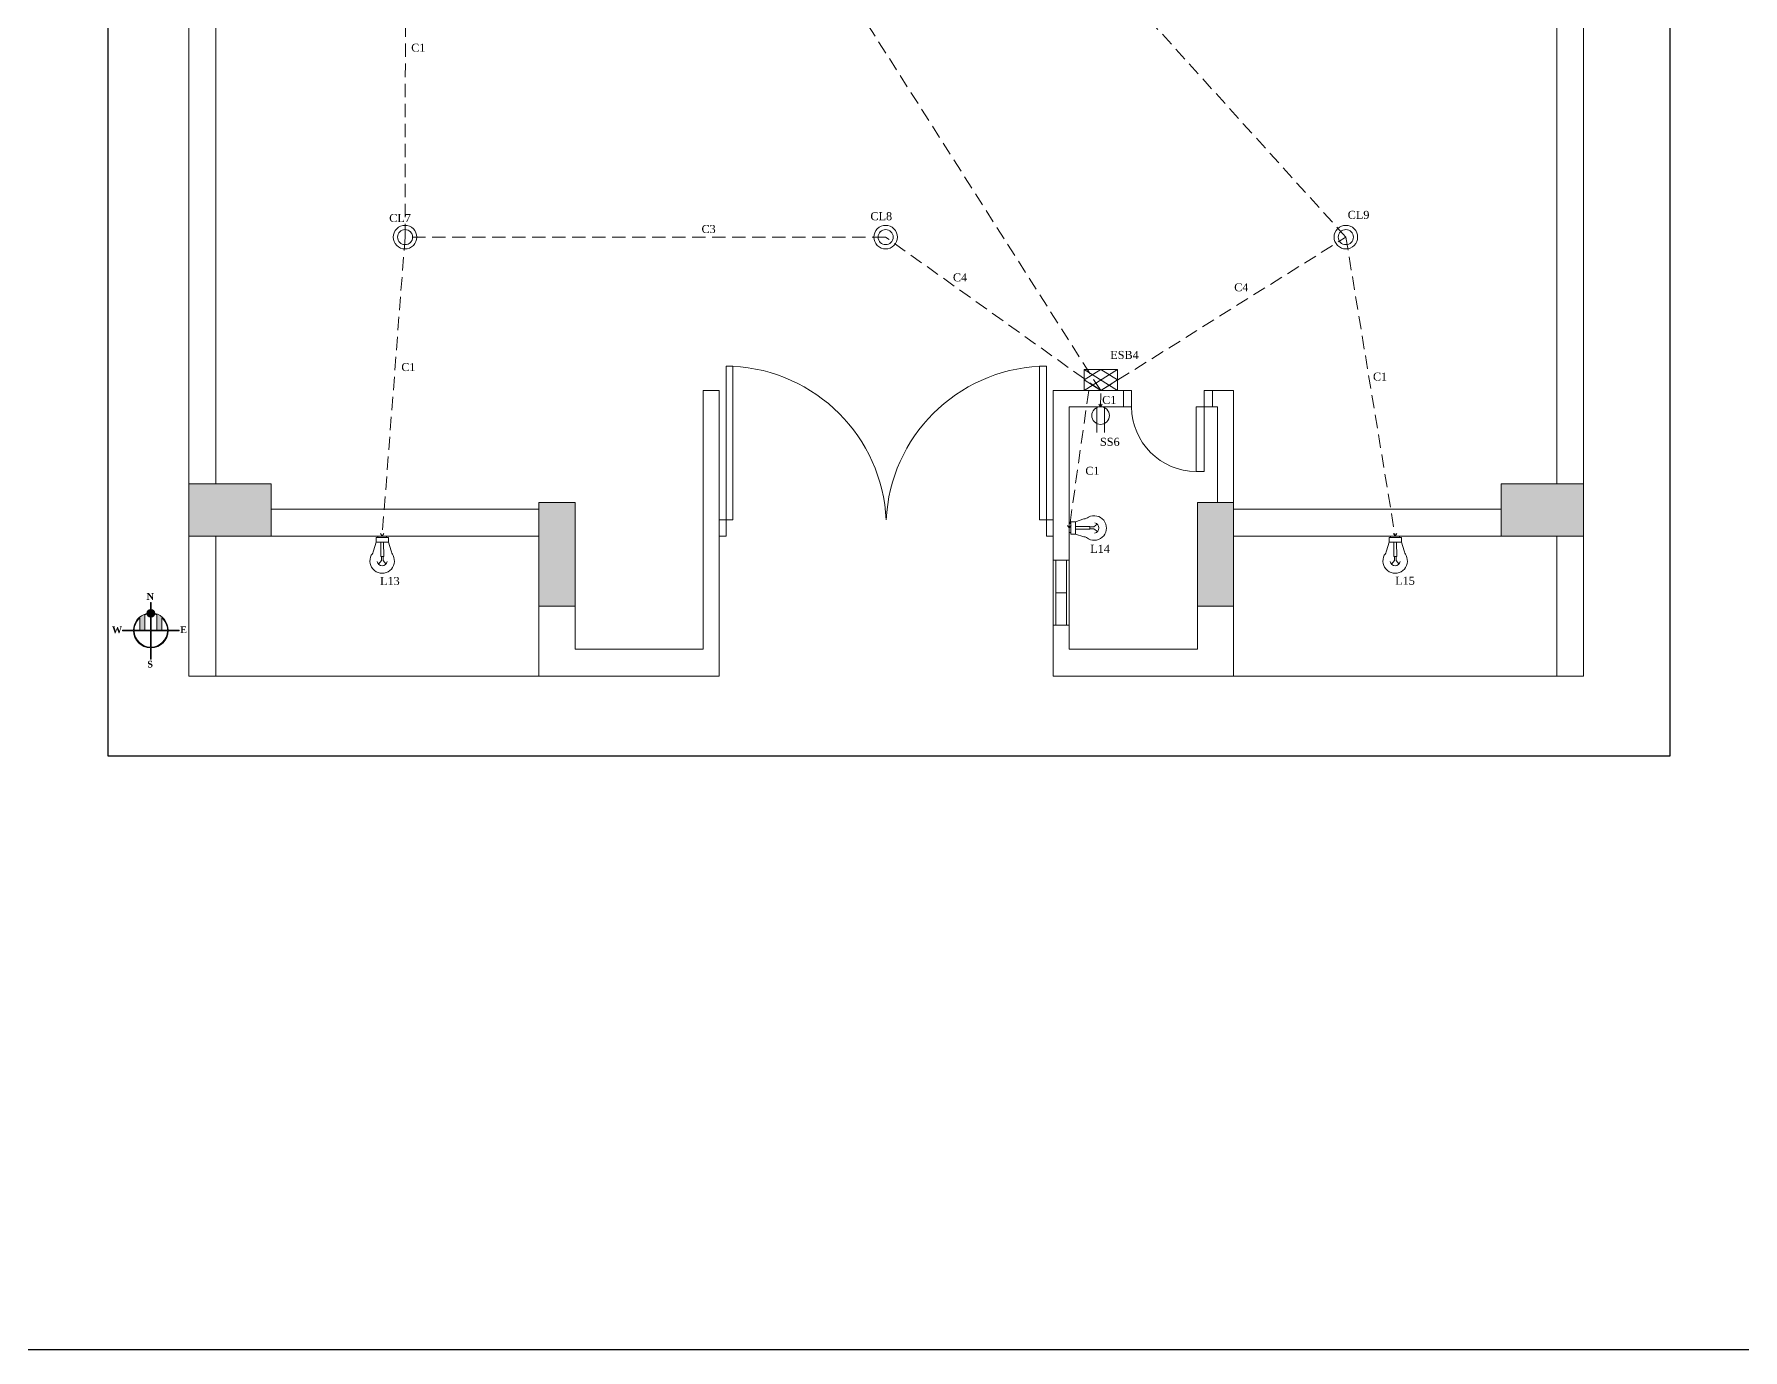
# Model space of a CAD drawing. Header units: inches. Extents: x -5775 to 2930, y 591 to 3437.
# Drawn here: x -3738 to -3097, y 2090 to 2583 of the extents above; entities that cross this region are included whole.
import ezdxf

# ---------------------------------------------------------------- set-up
doc = ezdxf.new("R2010")
doc.units = ezdxf.units.IN
doc.header["$LTSCALE"] = 20
doc.header["$MEASUREMENT"] = 0
doc.linetypes.add('HIDDEN', pattern=[0.375, 0.25, -0.125])
doc.layers.get('0').update_dxf_attribs({"lineweight": 5})
for name, color, linetype, lineweight in [('apps', 6, 'Continuous', 5), ('Door', 32, 'Continuous', 5), ('EPS', 1, 'HIDDEN', 5), ('Feature', 6, 'Continuous', 5), ('Fitting', 6, 'Continuous', 5), ('MPS', 5, 'HIDDEN', 5), ('Pillar', 250, 'Continuous', 5), ('PROJ_NAME', 18, 'Continuous', 5), ('Window', 32, 'Continuous', 5)]:
    doc.layers.add(name, color=color, linetype=linetype, lineweight=lineweight)
for name, color, linetype in [('Box Text', 25, 'Continuous'), ('Fittings Text', 6, 'Continuous'), ('SpecialText', 4, 'Continuous')]:
    doc.layers.add(name, color=color, linetype=linetype)
doc.layers.add('Column', color=7, linetype='Continuous', lineweight=13, true_color=0xd5441e)
doc.styles.add('MtXpl_Times_New_Roma', font='timesbd.ttf')
doc.styles.get("Standard").update_dxf_attribs({"font": 'times.ttf', "height": 6})

# ---------------------------------------------------------------- blocks, each defined once
blk = doc.blocks.new('DoorENTRANCE')
at = {"layer": 'Door'}
for p, q in [((-5.02, 6.02), (-5.02, 63.02)), ((-5.02, 63.02), (-2.52, 63.02)), ((-2.52, 6.02), (-2.52, 63.02)), ((0, 6.02), (-5.02, 6.02)), ((-2.52, 6.02), (-2.52, 0)), ((-2.52, 0), (0, 0)), ((0, 0), (0, 6.02))]:
    blk.add_line(p, q, dxfattribs=at)
blk.add_arc((-2.08, 3.1), 59.99, 92.81414, 177.21044, dxfattribs=at)
blk = doc.blocks.new('Door3')
at = {"layer": 'Door'}
for points in [[(0, -3), (0, 0), (-6, 0), (-6, -3)], [(-6, -6), (-6, -3), (-30, -3), (-30, -6)], [(0, -33), (0, -30), (-6, -30), (-6, -33)]]:
    blk.add_lwpolyline(points, close=True, dxfattribs=at)
blk.add_arc((-6, -6), 24, 180, 270, dxfattribs=at)
blk = doc.blocks.new('Bulb')
at = {"layer": 'Feature'}
for p, q in [((-2.03, -0.08), (-2.64, -0.08)), ((-2.64, -0.08), (-2.64, -1.8)), ((-2.64, -1.8), (1.98, -1.8)), ((-0.85, -1.8), (-0.85, -7.14)), ((0.23, -7.14), (0.19, -1.8)), ((1.98, -0.08), (1.3, -0.08)), ((1.98, -1.8), (1.98, -0.08)), ((-0.65, -8.62), (-1.71, -9.96)), ((-0.85, -7.14), (0.23, -7.14)), ((-0.65, -7.14), (-0.65, -8.62)), ((0.02, -7.14), (0.02, -8.62)), ((0.02, -8.62), (1.03, -9.88))]:
    blk.add_line(p, q, dxfattribs=at)
blk.add_lwpolyline([(-2.03, 0.48), (1.3, 0.48), (1.3, -0.08), (-2.03, -0.08)], close=True, dxfattribs=at)
for centre, radius, start, end in [((-7.1, -4.32), 3.57, 319.3254, 349.89892), ((7.2, -4.26), 4.27, 189.39451, 214.76339), ((-0.36, -8.77), 4.55, 152.26004, 27.13295), ((-0.35, -8.62), 1.9, 189.2667, 350.32038)]:
    blk.add_arc(centre, radius, start, end, dxfattribs=at)
at = {"layer": 'Fitting'}
for p, q in [((-2.64, -1.8), (-3.59, -4.95)), ((1.98, -1.8), (2.99, -4.96))]:
    blk.add_line(p, q, dxfattribs=at)
blk = doc.blocks.new('Bulb 2')
at = {"layer": 'Feature', "rotation": 180}
blk.add_blockref('Bulb', (-0.36, 0.48), dxfattribs=at)
blk = doc.blocks.new('2 Pin')
at = {"layer": 'Feature'}
for p, q in [((-12.83, 1.98), (-0.43, 1.98)), ((-4.37, 1.98), (-8.3, 1.98)), ((-12.83, -1.8), (-0.43, -1.8)), ((-4.37, -1.8), (-8.31, -1.8))]:
    blk.add_line(p, q, dxfattribs=at)
blk.add_ellipse((-4.37, 0.08), major_axis=(3.09, 3.09), ratio=1, start_param=2.35619449019234, end_param=8.639379797371927, dxfattribs=at)
blk = doc.blocks.new('Main Distribution Board')
at = {"layer": 'Feature'}
for p, q in [((0, 0), (-10.5, -16.45)), ((-10.5, 0), (0, -16.45))]:
    blk.add_line(p, q, dxfattribs=at)
at = {"layer": 'Fitting'}
for p, q in [((-10.5, -16.45), (-10.5, 0)), ((-10.5, 0), (0, 0)), ((0, 0), (0, -7.11)), ((0, -7.11), (0, -16.45)), ((0, -16.45), (-10.5, -16.45))]:
    blk.add_line(p, q, dxfattribs=at)
blk = doc.blocks.new('Meter Board')
at = {"layer": 'Feature', "color": 5}
blk.add_blockref('Main Distribution Board', (0, 0), dxfattribs=at)
blk = doc.blocks.new('esb')
at = {"layer": 'apps'}
for p, q in [((-10.5, -8.23), (-5.25, 0)), ((-5.25, 0), (0, -8.23)), ((-5.25, -16.45), (-10.5, -8.23)), ((0, -8.23), (-5.25, -16.45))]:
    blk.add_line(p, q, dxfattribs=at)
at = {"layer": 'Feature'}
blk.add_line((0, 0), (-10.5, 0), dxfattribs=at)
at = {"layer": 'Feature', "color": 5}
blk.add_blockref('Meter Board', (0, 0), dxfattribs=at)
blk = doc.blocks.new('Celling Fan')
at = {"layer": 'Feature', "lineweight": 5}
blk.add_ellipse((0, 0), major_axis=(3.09, 3.09), ratio=1, start_param=2.35619449019234, end_param=8.639379797371927, dxfattribs=at)
at = {"layer": 'Fitting'}
blk.add_circle((0, 0), 2.8, dxfattribs=at)
blk = doc.blocks.new('arrrrrrrrEEE')
at = {"layer": 'EPS'}
for q in [(-0.99, 0.65), (-0.99, -0.65)]:
    blk.add_line((0, 0), q, dxfattribs=at)
blk = doc.blocks.new('NEWS')
at = {"layer": 'Column'}
h = blk.add_hatch(color=256, dxfattribs=at)
h.dxf.hatch_style = 1
h.paths.add_polyline_path([(52.9, 32.7), (52.9, 52.9), (51.5, 52.9), (51.5, 32.7, 0.342561), (20.4, 7.4, -0.047309), (21.8, 7.3, -0.032129), (23, 11.1), (51.5, 11.1), (51.5, 20.9), (28.9, 20.9, -0.207478), (51.5, 31.3), (51.5, 0.7), (27.6, 0.7, -0.047874), (27.7, -0.7), (51.5, -0.7), (51.5, -31.3, -0.207478), (28.9, -20.9), (51.5, -20.9), (51.5, -11.1), (23, -11.1, -0.032039), (21.8, -7.3, -0.047309), (20.4, -7.4, 0.34246), (51.5, -32.7), (51.5, -52.9), (52.9, -52.9), (52.9, -32.7, 0.401769), (85, -0.7), (105.9, -0.7), (105.9, 0.7), (85, 0.7, 0.401769)])
h.paths.add_polyline_path([(52.9, -31.3), (52.9, -0.7), (83.6, -0.7, -0.401217)], flags=16)
h.paths.add_polyline_path([(52.9, 0.7), (52.9, 31.3, -0.401217), (83.6, 0.7)], flags=16)
h.paths.add_polyline_path([(0, 0.7), (0, -0.7), (12.8, -0.7, -0.047397), (12.8, 0.7)])
at = {"layer": 'PROJ_NAME'}
h = blk.add_hatch(color=256, dxfattribs=at)
h.dxf.hatch_style = 1
h.paths.add_polyline_path([(20.2, 7.4, 1), (20.2, -7.4, 1)])
at = {"layer": 'Column'}
for p, q in [((51.5, 32.7), (51.5, 52.9)), ((51.5, 52.9), (52.9, 52.9)), ((52.9, 52.9), (52.9, 32.7)), ((0, -0.7), (0, 0.7)), ((12.8, 0.7), (0, 0.7)), ((51.5, 11.1), (23, 11.1)), ((51.5, 0.7), (27.6, 0.7)), ((51.5, 20.9), (28.9, 20.9)), ((51.5, 0.7), (51.5, 31.3)), ((52.9, 31.3), (52.9, 0.7)), ((52.9, 0.7), (83.6, 0.7)), ((85, 0.7), (105.9, 0.7)), ((105.9, 0.7), (105.9, -0.7)), ((12.8, -0.7), (0, -0.7)), ((51.5, -11.1), (23, -11.1)), ((51.5, -0.7), (27.7, -0.7)), ((51.5, -20.9), (28.9, -20.9)), ((51.5, -31.3), (51.5, -0.7)), ((52.9, -0.7), (52.9, -31.3)), ((83.6, -0.7), (52.9, -0.7)), ((105.9, -0.7), (85, -0.7)), ((51.5, -52.9), (51.5, -32.7)), ((52.9, -52.9), (51.5, -52.9)), ((52.9, -32.7), (52.9, -52.9))]:
    blk.add_line(p, q, dxfattribs=at)
blk.add_circle((20.2, 0), 7.44, dxfattribs=at)
for radius, start, end in [(32.7, 91.2225, 166.8603), (32.7, 1.2225, 88.7775), (31.3, 159.2056, 166.5665), (31.3, 91.277, 138.1623), (31.3, 1.277, 88.723), (32.7, 193.1603, 268.7775), (31.3, 193.4541, 200.7944), (31.3, 221.8377, 268.723), (32.7, 271.2225, 358.7775), (31.3, 271.277, 358.723)]:
    blk.add_arc((52.2, 0), radius, start, end, dxfattribs=at)
at = {"layer": 'PROJ_NAME', "color": 152, "true_color": 0x2776bb, "style": 'MtXpl_Times_New_Roma'}
for s, p in [('E', (57.3, 55.1)), ('N', (-5.1, -7.9)), ('S', (121.7, -6.6)), ('W', (57.3, -72.9))]:
    blk.add_text(s, height=12.6, rotation=90, dxfattribs=at).set_placement(p)

msp = doc.modelspace()

# ---------------------------------------------------------------- hatches: boundary and pattern name
at = {"layer": 'Pillar'}
h = msp.add_hatch(dxfattribs=at)
h.set_pattern_fill('AR-SAND', color=256, scale=1.009615, style=0)
h.set_pattern_definition([(37.5, (-3679.9625, 2368.3143), (-0.063599, 1.945351), [0, -1.5346154, 0, -1.7163462, 0, -1.640625]), (7.5, (-3679.9625, 2368.3143), (1.786794, 2.849282), [0, -0.8278846, 0, -1.383173, 0, -0.530048]), (327.5, (-3681.2044, 2368.3143), (3.1440855, 0.0057135), [0, -0.5048077, 0, -1.8173077, 0, -2.3725962]), (317.5, (-3681.2044, 2368.3143), (3.035032, 0.886115), [0, -0.2524038, 0, -1.1913462, 0, -1.3629808])])
h.paths.add_polyline_path([(-3156.98, 2414.19), (-3187.93, 2414.19), (-3187.93, 2394.56), (-3156.98, 2394.56)])
h.paths.add_polyline_path([(-3156.98, 2607.32), (-3187.93, 2607.32), (-3187.93, 2587.69), (-3156.98, 2587.69)])
h.paths.add_polyline_path([(-3288.23, 2407.17), (-3301.81, 2407.17), (-3301.81, 2368.31), (-3288.23, 2368.31)])
h.paths.add_polyline_path([(-3288.23, 2600.53), (-3316.93, 2600.53), (-3316.93, 2594.47), (-3316.93, 2586.17), (-3288.23, 2586.17)])
h.paths.add_polyline_path([(-3156.98, 2953.05), (-3167.08, 2953.05), (-3173.93, 2953.05), (-3173.93, 2927.64), (-3156.98, 2927.64)])
h.paths.add_polyline_path([(-3304.54, 2961.19), (-3318.52, 2961.19), (-3318.52, 2933.7), (-3318.52, 2927.64), (-3312.46, 2927.64), (-3304.54, 2927.64)])
h.paths.add_polyline_path([(-3518.42, 3119.47), (-3529.99, 3119.47), (-3529.99, 3109.37), (-3518.42, 3109.37)])
h.paths.add_polyline_path([(-3663.01, 2953.05), (-3679.96, 2953.05), (-3679.96, 2927.64), (-3663.01, 2927.64)])
h.paths.add_polyline_path([(-3518.42, 2961.19), (-3532.41, 2961.19), (-3532.41, 2927.64), (-3524.48, 2927.64), (-3518.42, 2927.64), (-3518.42, 2933.7)])
h.paths.add_polyline_path([(-3649.01, 2607.32), (-3679.96, 2607.32), (-3679.96, 2587.69), (-3649.01, 2587.69)])
h.paths.add_polyline_path([(-3520.02, 2600.53), (-3548.71, 2600.53), (-3548.71, 2586.17), (-3520.02, 2586.17)])
h.paths.add_polyline_path([(-3649.01, 2414.19), (-3679.96, 2414.19), (-3679.96, 2394.56), (-3649.01, 2394.56)])
h.paths.add_polyline_path([(-3535.13, 2407.17), (-3548.71, 2407.17), (-3548.71, 2368.31), (-3535.13, 2368.31)])

# ---------------------------------------------------------------- linework, layer by layer
for p, q in [((-3679.96, 3099.84), (-3679.96, 2342.06)), ((-3156.98, 3099.84), (-3156.98, 2342.06)), ((-3669.87, 2587.69), (-3669.87, 2414.19)), ((-3167.08, 2587.69), (-3167.08, 2414.19)), ((-3487.13, 2449.08), (-3487.13, 2352.16)), ((-3487.13, 2449.08), (-3481.07, 2449.08)), ((-3481.07, 2449.08), (-3481.07, 2385.48)), ((-3355.88, 2449.08), (-3355.88, 2385.48)), ((-3355.88, 2449.08), (-3326.46, 2449.08)), ((-3299.2, 2449.08), (-3288.23, 2449.08)), ((-3288.23, 2449.08), (-3288.23, 2400.62)), ((-3326.46, 2443.03), (-3349.82, 2443.03)), ((-3349.82, 2443.03), (-3349.82, 2352.16)), ((-3294.29, 2443.03), (-3302.23, 2443.03)), ((-3294.29, 2443.03), (-3302.23, 2443.03)), ((-3294.29, 2443.03), (-3294.29, 2407.17)), ((-3294.29, 2435.96), (-3294.29, 2407.17)), ((-3649.01, 2404.66), (-3548.71, 2404.66)), ((-3187.93, 2404.66), (-3288.23, 2404.66)), ((-3669.87, 2394.56), (-3548.71, 2394.56)), ((-3669.87, 2394.56), (-3669.87, 2342.06)), ((-3554.77, 2394.56), (-3548.71, 2394.56)), ((-3548.71, 2394.56), (-3548.71, 2342.06)), ((-3167.08, 2394.56), (-3288.23, 2394.56)), ((-3282.17, 2394.56), (-3288.23, 2394.56)), ((-3288.23, 2394.56), (-3288.23, 2342.06)), ((-3167.08, 2394.56), (-3167.08, 2342.06)), ((-3481.07, 2385.48), (-3481.07, 2342.06)), ((-3355.88, 2385.48), (-3355.88, 2342.06)), ((-3548.71, 2368.31), (-3538.62, 2368.31)), ((-3535.13, 2368.31), (-3535.13, 2352.16)), ((-3301.81, 2368.31), (-3301.81, 2352.16)), ((-3288.23, 2368.31), (-3298.33, 2368.31)), ((-3535.13, 2352.16), (-3487.13, 2352.16)), ((-3301.81, 2352.16), (-3349.82, 2352.16)), ((-3679.96, 2342.06), (-3669.87, 2342.06)), ((-3669.87, 2342.06), (-3548.71, 2342.06)), ((-3548.71, 2342.06), (-3481.07, 2342.06)), ((-3288.23, 2342.06), (-3355.88, 2342.06)), ((-3288.23, 2342.06), (-3167.08, 2342.06)), ((-3167.08, 2342.06), (-3156.98, 2342.06))]:
    msp.add_line(p, q)
at = {"layer": 'Box Text'}
msp.add_lwpolyline([(-3710.16, 3182.86), (-3124.61, 3182.86), (-3124.61, 2312.03), (-3710.16, 2312.03)], close=True, dxfattribs=at)
at = {"layer": 'EPS'}
for p, q in [((-3338.02, 2449.08), (-3594.32, 2851.26)), ((-3598.86, 2506.59), (-3598.57, 2700.47)), ((-3246.13, 2506.59), (-3418.38, 2696.97)), ((-3598.86, 2506.59), (-3607.45, 2394.56)), ((-3418.68, 2506.59), (-3598.86, 2506.59)), ((-3338.02, 2449.08), (-3418.68, 2506.59)), ((-3337.97, 2449.08), (-3246.13, 2506.59)), ((-3246.13, 2506.59), (-3227.65, 2394.56)), ((-3342.56, 2449.08), (-3349.82, 2397.59)), ((-3338.14, 2443.03), (-3338.02, 2449.08))]:
    msp.add_line(p, q, dxfattribs=at)
at = {"layer": 'Pillar'}
for p, q in [((-3679.96, 2394.56), (-3679.96, 2414.19)), ((-3679.96, 2414.19), (-3649.01, 2414.19)), ((-3649.01, 2414.19), (-3649.01, 2394.56)), ((-3156.98, 2414.19), (-3187.93, 2414.19)), ((-3187.93, 2414.19), (-3187.93, 2394.56)), ((-3156.98, 2394.56), (-3156.98, 2414.19)), ((-3535.13, 2407.17), (-3548.71, 2407.17)), ((-3548.71, 2407.17), (-3548.71, 2368.31)), ((-3535.13, 2368.31), (-3535.13, 2407.17)), ((-3301.81, 2368.31), (-3301.81, 2407.17)), ((-3301.81, 2407.17), (-3288.23, 2407.17)), ((-3288.23, 2407.17), (-3288.23, 2368.31)), ((-3649.01, 2394.56), (-3679.96, 2394.56)), ((-3187.93, 2394.56), (-3156.98, 2394.56)), ((-3548.71, 2368.31), (-3535.13, 2368.31)), ((-3288.23, 2368.31), (-3301.81, 2368.31))]:
    msp.add_line(p, q, dxfattribs=at)
at = {"layer": 'SpecialText'}
msp.add_line((2930.02, 2089.64), (-5775.24, 2089.64), dxfattribs=at)
at = {"layer": 'Window'}
for p, q in [((-3355.88, 2385.48), (-3355.88, 2361.23)), ((-3355.88, 2385.48), (-3349.82, 2385.48)), ((-3354.87, 2385.48), (-3354.87, 2361.23)), ((-3350.83, 2385.48), (-3350.83, 2361.23)), ((-3349.82, 2385.48), (-3349.82, 2361.23)), ((-3354.87, 2373.35), (-3350.83, 2373.35)), ((-3355.88, 2361.23), (-3349.82, 2361.23)), ((-3349.82, 2361.23), (-3349.82, 2361.23))]:
    msp.add_line(p, q, dxfattribs=at)

# ---------------------------------------------------------------- block references
at = {"layer": 'Door', "yscale": 1.009615384733479, "zscale": 1.0096153847325}
for p, xscale in [((-3481.07, 2394.56), -1.009615384733479), ((-3355.88, 2394.56), 1.009615384733479)]:
    msp.add_blockref('DoorENTRANCE', p, dxfattribs=dict(at, xscale=xscale))
at = {"layer": 'Door', "xscale": -1.00961538473257, "yscale": 1.009615384733479, "zscale": 1.0096153847325, "rotation": 270}
msp.add_blockref('Door3', (-3296.17, 2449.08), dxfattribs=at)
at = {"layer": 'EPS', "rotation": 270}
msp.add_blockref('arrrrrrrrEEE', (-3338.14, 2443.03), dxfattribs=at)
at = {"layer": 'Feature', "xscale": 1.009615384733479, "yscale": 1.009615384733479, "zscale": 1.0096153847325}
for p in [(-3598.86, 2506.59), (-3418.68, 2506.59), (-3246.13, 2506.59)]:
    msp.add_blockref('Celling Fan', p, dxfattribs=at)
at = {"layer": 'Feature'}
for name, p, xscale, yscale, zscale, rotation in [('esb', (-3344.25, 2457.04), 0.7572115385491998, 0.7572115385482903, 0.7572115385493751, 90), ('Bulb 2', (-3349.82, 2397.59), 1.00961538473257, 1.009615384733479, 1.0096153847325, 270), ('Bulb 2', (-3607.45, 2394.56), 1.009615384733479, 1.009615384733479, 1.0096153847325, 180), ('Bulb 2', (-3227.65, 2394.56), 1.009615384733479, 1.009615384733479, 1.0096153847325, 180)]:
    msp.add_blockref(name, p, dxfattribs=dict(at, xscale=xscale, yscale=yscale, zscale=zscale, rotation=rotation))
at = {"layer": 'MPS'}
for p, rotation in [((-3338.02, 2449.08), 326.8677393142573), ((-3349.82, 2397.59), 270), ((-3607.45, 2394.56), 270), ((-3227.65, 2394.56), 270)]:
    msp.add_blockref('arrrrrrrrEEE', p, dxfattribs=dict(at, rotation=rotation))
at = {"layer": 'MPS', "xscale": 0.7572115385491998, "yscale": 0.7572115385482903, "zscale": 0.7572115385493751, "rotation": 90}
msp.add_blockref('2 Pin', (-3338.02, 2443.03), dxfattribs=at)
at = {"layer": 'SpecialText', "xscale": 0.1999999999998181, "yscale": 0.2000000000007276, "zscale": 0.2, "rotation": 270}
msp.add_blockref('NEWS', (-3694.18, 2369.65), dxfattribs=at)

# ---------------------------------------------------------------- texts
at = {"layer": 'EPS', "char_height": 3, "width": 19.5348, "attachment_point": 1}
for s, insert in [('C1', (-3596.55, 2579.07)), ('C3', (-3487.69, 2511.13)), ('C4', (-3393.44, 2493)), ('C4', (-3287.98, 2489.31)), ('C1', (-3600.25, 2459.4)), ('C1', (-3235.96, 2455.83)), ('C1', (-3337.49, 2447.08)), ('C1', (-3343.79, 2420.54))]:
    msp.add_mtext(s, dxfattribs=dict(at, insert=insert))
at = {"layer": 'Fittings Text', "char_height": 3.029, "width": 7.4852}
for s, insert, attachment_point in [('CL7', (-3600.74, 2515.27), 2), ('CL8', (-3420.32, 2515.95), 2), ('CL9', (-3241.37, 2516.44), 2), ('ESB4', (-3334.46, 2463.95), 1), ('SS6', (-3338.32, 2431.4), 1), ('L14', (-3338.28, 2391.31), 2), ('L13', (-3604.56, 2379.24), 2), ('L15', (-3223.96, 2379.33), 2)]:
    msp.add_mtext(s, dxfattribs=dict(at, insert=insert, attachment_point=attachment_point))

doc.saveas('drawing.dxf')
